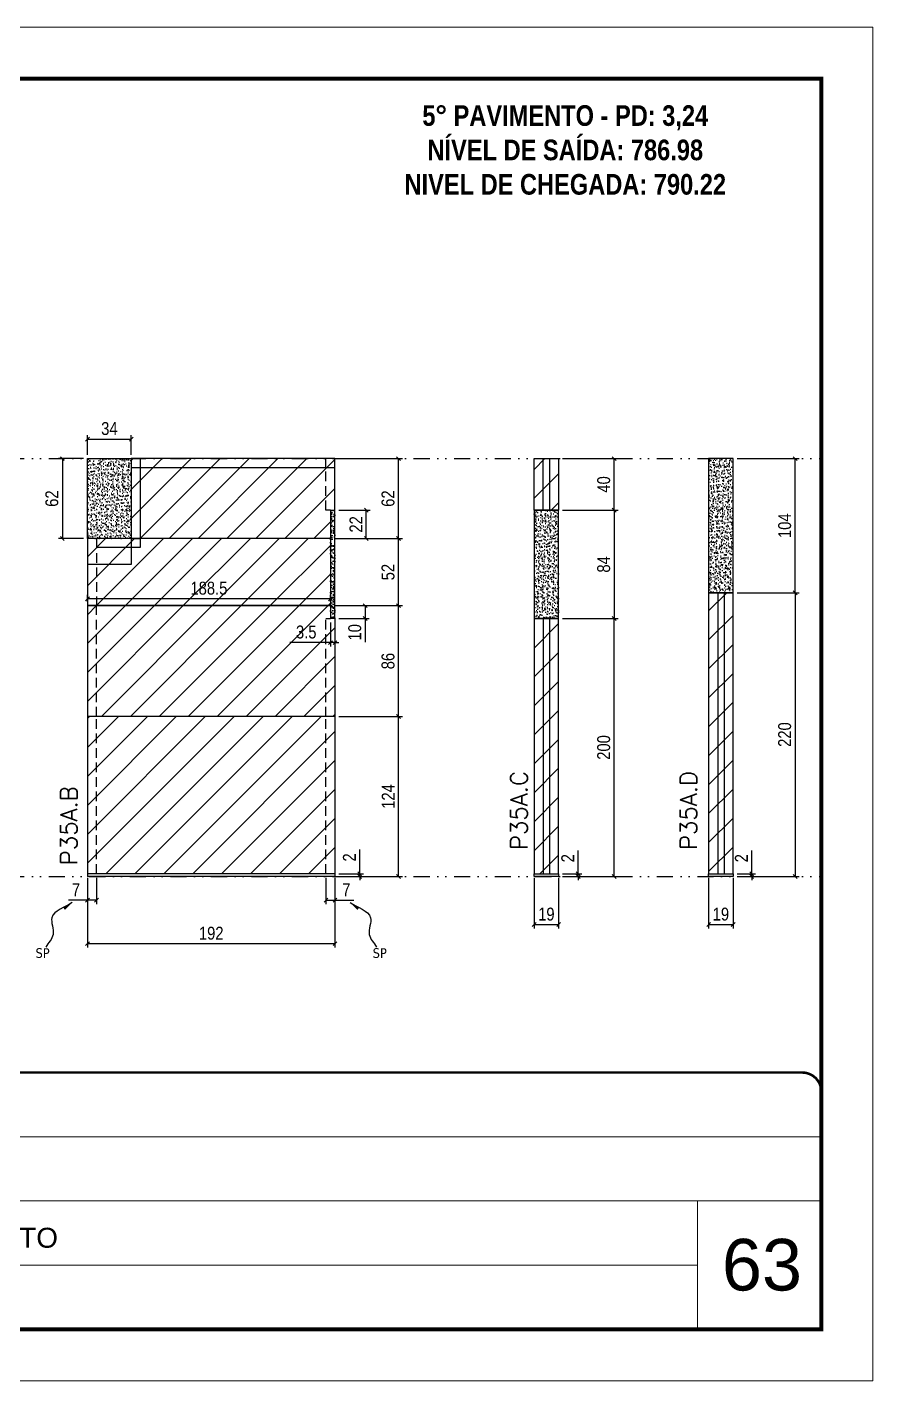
# Model space of a CAD drawing. Extents: x 28748 to 35002, y 14885 to 43501.
# Drawn here: x 32774 to 33430, y 25222 to 26272 of the extents above; entities that cross this region are included whole.
import ezdxf

# ---------------------------------------------------------------- set-up
doc = ezdxf.new("R2010")
doc.units = 0
for name, pattern in [('CONTINUO', [0]), ('DASHED', [0.75, 0.5, -0.25]), ('DIVIDE2', [0.625, 0.25, -0.125, 0, -0.125, 0, -0.125]), ('HIDDEN', [0.375, 0.25, -0.125])]:
    doc.linetypes.add(name, pattern=pattern)
for name, color, linetype, lineweight in [('CARIMBO', 255, 'Continuous', 9), ('Folhas', 255, 'Continuous', 9), ('Hachura', 251, 'Continuous', 9), ('SARRAFO DE PRESSAO', 251, 'DASHED', 9), ('Texto Seção', 7, 'Continuous', 15)]:
    doc.layers.add(name, color=color, linetype=linetype, lineweight=lineweight)
for name, color, linetype in [('COTA', 241, 'Continuous'), ('NOMENCLATURA', 7, 'Continuous'), ('Nível', 160, 'Continuous'), ('Painéis', 200, 'Continuous'), ('Romaneio', 10, 'Continuous'), ('SARR_2.2x7', 40, 'Continuous'), ('Sarrafo de Pressão', 42, 'HIDDEN'), ('texto', 7, 'Continuous')]:
    doc.layers.add(name, color=color, linetype=linetype)
doc.styles.add('ARIAL', font='arial.ttf')
doc.styles.add('COTA TECNICA', font='techl___.ttf', dxfattribs={"height": 10})
doc.styles.add('COTA TECNICA-50', font='techl___.ttf', dxfattribs={"height": 10})
doc.styles.add('REGUA-120', font='ROMANS.shx', dxfattribs={"height": 15})
doc.styles.add('ROMANC', font='techb___.ttf', dxfattribs={"height": 2.5})
doc.styles.get("Standard").update_dxf_attribs({"font": 'arial.ttf'})
doc.dimstyles.new('COTA PAINEL-50', dxfattribs={"dimtxt": 10, "dimasz": 3, "dimexe": 3, "dimexo": 3, "dimgap": 3, "dimtad": 1, "dimdec": 1, "dimzin": 12, "dimdsep": 46, "dimtxsty": 'COTA TECNICA-50', "dimblk1": 'OBLIQUE', "dimblk2": 'OBLIQUE', "dimsah": 1, "dimcen": 0.9, "dimclrd": 4, "dimclre": 4, "dimclrt": 240, "dimadec": 1, "dimazin": 3, "dimtfac": 1, "dimtdec": 1, "dimtmove": 0, "dimatfit": 3, "dimfxl": 1, "dimtolj": 1, "dimtzin": 12, "dimarcsym": 0})
doc.dimstyles.new('PAINEL', dxfattribs={"dimtxt": 10, "dimasz": 3, "dimexe": 3, "dimexo": 3, "dimgap": 3, "dimtad": 1, "dimdec": 1, "dimzin": 12, "dimdsep": 46, "dimtxsty": 'COTA TECNICA', "dimblk1": 'OBLIQUE', "dimblk2": 'OBLIQUE', "dimsah": 1, "dimcen": 0.9, "dimclrd": 4, "dimclre": 4, "dimclrt": 240, "dimadec": 1, "dimazin": 3, "dimtfac": 1, "dimtdec": 1, "dimtmove": 0, "dimatfit": 3, "dimfxl": 1, "dimtolj": 1, "dimtzin": 12, "dimarcsym": 0})
doc.dimstyles.get("Standard").update_dxf_attribs({"dimtxt": 0.18, "dimasz": 0.18, "dimexe": 0.18, "dimexo": 0.0625, "dimgap": 0.09, "dimtad": 0, "dimtih": 1, "dimtoh": 1, "dimdec": 4, "dimzin": 0, "dimdsep": 46, "dimtxsty": 'Standard', "dimcen": 0.09, "dimadec": 0, "dimazin": 0, "dimtfac": 1, "dimtdec": 4, "dimtofl": 0, "dimtmove": 0, "dimatfit": 3, "dimfxl": 1, "dimtolj": 1, "dimtzin": 0, "dimarcsym": 0})
pattern_1 = [(45, (28996.309, 33271.16), (-11.22532, 11.22532), [])]

# ---------------------------------------------------------------- blocks, each defined once
blk = doc.blocks.new('9999999999')
at = {"color": 30, "linetype": 'CONTINUO'}
for p, q in [((98564.6, 34379.6), (99584, 34379.6)), ((98564.6, 34329.8), (99488, 34329.8)), ((99584, 34329.8), (99488, 34329.8)), ((99488, 34329.8), (99488, 34230.2)), ((98564.6, 34280), (99488, 34280))]:
    blk.add_line(p, q, dxfattribs=at)
at = {"color": 30, "linetype": 'CONTINUO', "const_width": 2}
blk.add_lwpolyline([(99584, 34230.2), (99584, 34414.4, 0.414214), (99569, 34429.4), (98229, 34429.4, 0.414214), (98214, 34414.4), (98214, 34245.2, 0.414214), (98229, 34230.2), (99584, 34230.2)], format="xyb", dxfattribs=at)
at = {"layer": 'Folhas'}
blk.add_lwpolyline([(98139, 34190.2), (99624, 34190.2), (99624, 35240.2), (98139, 35240.2)], close=True, dxfattribs=at)
at = {"layer": 'Folhas', "color": 30, "const_width": 3}
blk.add_lwpolyline([(98214, 34230.2), (99584, 34230.2), (99584, 35200.2), (98214, 35200.2)], close=True, dxfattribs=at)
at = {"color": 7, "linetype": 'Continuous', "ltscale": 5, "style": 'ARIAL'}
blk.add_text('5° PAVIMENTO', height=15.483, dxfattribs=at).set_placement((98837.7, 34293.5))
blk = doc.blocks.new('_Oblique')
at = {"color": 0, "linetype": 'ByBlock', "lineweight": -2}
blk.add_line((-0.5, -0.5), (0.5, 0.5), dxfattribs=at)
blk = doc.blocks.new('*D1162')
at = {"layer": 'COTA', "color": 4, "lineweight": -2, "transparency": 16777216}
for p, q in [((33167.5, 25612.4), (33167.5, 25573.1)), ((33186.5, 25612.4), (33186.5, 25573.1)), ((33167.5, 25576.1), (33186.5, 25576.1))]:
    blk.add_line(p, q, dxfattribs=at)
at = {"layer": 'Defpoints', "color": 0, "transparency": 16777216}
for p in [(33167.5, 25615.4), (33186.5, 25615.4), (33186.5, 25576.1)]:
    blk.add_point(p, dxfattribs=at)
at = {"layer": 'COTA', "color": 4, "lineweight": -2, "transparency": 16777216, "xscale": 3, "yscale": 3, "zscale": 3, "rotation": 180}
blk.add_blockref('_Oblique', (33167.5, 25576.1), dxfattribs=at)
at = {"layer": 'COTA', "color": 4, "lineweight": -2, "transparency": 16777216, "xscale": 3, "yscale": 3, "zscale": 3}
blk.add_blockref('_Oblique', (33186.5, 25576.1), dxfattribs=at)
at = {"layer": 'COTA', "color": 240, "transparency": 16777216, "insert": (33177, 25584.1), "char_height": 10, "attachment_point": 5, "style": 'COTA TECNICA'}
blk.add_mtext('\\A1;19', dxfattribs=at)
blk = doc.blocks.new('*D1163')
at = {"layer": 'COTA', "color": 4, "lineweight": -2, "transparency": 16777216}
for p, q in [((33302.9, 25612.4), (33302.9, 25573.1)), ((33321.9, 25612.4), (33321.9, 25573.1)), ((33302.9, 25576.1), (33321.9, 25576.1))]:
    blk.add_line(p, q, dxfattribs=at)
at = {"layer": 'Defpoints', "color": 0, "transparency": 16777216}
for p in [(33302.9, 25615.4), (33321.9, 25615.4), (33321.9, 25576.1)]:
    blk.add_point(p, dxfattribs=at)
at = {"layer": 'COTA', "color": 4, "lineweight": -2, "transparency": 16777216, "xscale": 3, "yscale": 3, "zscale": 3, "rotation": 180}
blk.add_blockref('_Oblique', (33302.9, 25576.1), dxfattribs=at)
at = {"layer": 'COTA', "color": 4, "lineweight": -2, "transparency": 16777216, "xscale": 3, "yscale": 3, "zscale": 3}
blk.add_blockref('_Oblique', (33321.9, 25576.1), dxfattribs=at)
at = {"layer": 'COTA', "color": 240, "transparency": 16777216, "insert": (33312.4, 25584.1), "char_height": 10, "attachment_point": 5, "style": 'COTA TECNICA'}
blk.add_mtext('\\A1;19', dxfattribs=at)
blk = doc.blocks.new('*D1164')
at = {"layer": 'COTA', "color": 4, "lineweight": -2, "transparency": 16777216}
for p, q in [((33324.9, 25833.4), (33373, 25833.4)), ((33370, 25833.4), (33370, 25613.4)), ((33324.9, 25613.4), (33373, 25613.4))]:
    blk.add_line(p, q, dxfattribs=at)
at = {"layer": 'Defpoints', "color": 0, "transparency": 16777216}
for p in [(33321.9, 25833.4), (33321.9, 25613.4), (33370, 25613.4)]:
    blk.add_point(p, dxfattribs=at)
at = {"layer": 'COTA', "color": 4, "lineweight": -2, "transparency": 16777216, "xscale": 3, "yscale": 3, "zscale": 3}
for p, rotation in [((33370, 25833.4), 90), ((33370, 25613.4), 270)]:
    blk.add_blockref('_Oblique', p, dxfattribs=dict(at, rotation=rotation))
at = {"layer": 'COTA', "color": 240, "transparency": 16777216, "insert": (33361.9, 25723.4), "char_height": 10, "attachment_point": 5, "rotation": 90, "style": 'COTA TECNICA'}
blk.add_mtext('\\A1;220', dxfattribs=at)
blk = doc.blocks.new('*D1165')
at = {"layer": 'COTA', "color": 4, "lineweight": -2, "transparency": 16777216}
for p, q in [((33324.9, 25937.4), (33373, 25937.4)), ((33370, 25833.4), (33370, 25937.4)), ((33324.9, 25833.4), (33373, 25833.4))]:
    blk.add_line(p, q, dxfattribs=at)
at = {"layer": 'Defpoints', "color": 0, "transparency": 16777216}
for p in [(33321.9, 25937.4), (33370, 25937.4), (33321.9, 25833.4)]:
    blk.add_point(p, dxfattribs=at)
at = {"layer": 'COTA', "color": 4, "lineweight": -2, "transparency": 16777216, "xscale": 3, "yscale": 3, "zscale": 3}
for p, rotation in [((33370, 25937.4), 90), ((33370, 25833.4), 270)]:
    blk.add_blockref('_Oblique', p, dxfattribs=dict(at, rotation=rotation))
at = {"layer": 'COTA', "color": 240, "transparency": 16777216, "insert": (33361.9, 25885.4), "char_height": 10, "attachment_point": 5, "rotation": 90, "style": 'COTA TECNICA'}
blk.add_mtext('\\A1;104', dxfattribs=at)
blk = doc.blocks.new('*D1166')
at = {"layer": 'COTA', "color": 4, "lineweight": -2, "transparency": 16777216}
for p, q in [((33189.5, 25813.4), (33232.6, 25813.4)), ((33229.6, 25613.4), (33229.6, 25813.4)), ((33189.5, 25613.4), (33232.6, 25613.4))]:
    blk.add_line(p, q, dxfattribs=at)
at = {"layer": 'Defpoints', "color": 0, "transparency": 16777216}
for p in [(33186.5, 25813.4), (33229.6, 25813.4), (33186.5, 25613.4)]:
    blk.add_point(p, dxfattribs=at)
at = {"layer": 'COTA', "color": 4, "lineweight": -2, "transparency": 16777216, "xscale": 3, "yscale": 3, "zscale": 3}
for p, rotation in [((33229.6, 25813.4), 90), ((33229.6, 25613.4), 270)]:
    blk.add_blockref('_Oblique', p, dxfattribs=dict(at, rotation=rotation))
at = {"layer": 'COTA', "color": 240, "transparency": 16777216, "insert": (33221.5, 25713.4), "char_height": 10, "attachment_point": 5, "rotation": 90, "style": 'COTA TECNICA'}
blk.add_mtext('\\A1;200', dxfattribs=at)
blk = doc.blocks.new('*D1167')
at = {"layer": 'COTA', "color": 4, "lineweight": -2, "transparency": 16777216}
for p, q in [((33201.6, 25615.4), (33201.6, 25633.5)), ((33189.5, 25615.4), (33204.6, 25615.4)), ((33189.5, 25613.4), (33204.6, 25613.4)), ((33201.6, 25613.4), (33201.6, 25615.4)), ((33201.6, 25613.4), (33201.6, 25610.4))]:
    blk.add_line(p, q, dxfattribs=at)
at = {"layer": 'Defpoints', "color": 0, "transparency": 16777216}
for p in [(33186.5, 25615.4), (33186.5, 25613.4), (33201.6, 25615.4)]:
    blk.add_point(p, dxfattribs=at)
at = {"layer": 'COTA', "color": 4, "lineweight": -2, "transparency": 16777216, "xscale": 3, "yscale": 3, "zscale": 3}
for p, rotation in [((33201.6, 25615.4), 270), ((33201.6, 25613.4), 90)]:
    blk.add_blockref('_Oblique', p, dxfattribs=dict(at, rotation=rotation))
at = {"layer": 'COTA', "color": 240, "transparency": 16777216, "insert": (33193.6, 25627.5), "char_height": 10, "attachment_point": 5, "rotation": 90, "style": 'COTA TECNICA-50'}
blk.add_mtext('\\A1;2', dxfattribs=at)
blk = doc.blocks.new('*D1994')
at = {"layer": 'COTA', "color": 4, "linetype": 'ByBlock', "lineweight": -2, "transparency": 16777216}
for p, q in [((33189.5, 25897.4), (33232.6, 25897.4)), ((33229.6, 25897.4), (33229.6, 25813.4)), ((33189.5, 25813.4), (33232.6, 25813.4))]:
    blk.add_line(p, q, dxfattribs=at)
at = {"layer": 'Defpoints', "color": 0, "linetype": 'ByBlock', "transparency": 16777216}
for p in [(33186.5, 25897.4), (33186.5, 25813.4), (33229.6, 25813.4)]:
    blk.add_point(p, dxfattribs=at)
at = {"layer": 'COTA', "color": 4, "linetype": 'ByBlock', "lineweight": -2, "transparency": 16777216, "xscale": 3, "yscale": 3, "zscale": 3}
for p, rotation in [((33229.6, 25897.4), 90), ((33229.6, 25813.4), 270)]:
    blk.add_blockref('_Oblique', p, dxfattribs=dict(at, rotation=rotation))
at = {"layer": 'COTA', "color": 240, "linetype": 'ByBlock', "transparency": 16777216, "insert": (33221.5, 25855.4), "char_height": 10, "attachment_point": 5, "rotation": 90, "style": 'COTA TECNICA'}
blk.add_mtext('\\A1;84', dxfattribs=at)
blk = doc.blocks.new('*D1995')
at = {"layer": 'COTA', "color": 4, "linetype": 'ByBlock', "lineweight": -2, "transparency": 16777216}
for p, q in [((33336.3, 25615.4), (33336.3, 25633.5)), ((33324.9, 25615.4), (33339.3, 25615.4)), ((33324.9, 25613.4), (33339.3, 25613.4)), ((33336.3, 25613.4), (33336.3, 25615.4)), ((33336.3, 25613.4), (33336.3, 25610.4))]:
    blk.add_line(p, q, dxfattribs=at)
at = {"layer": 'Defpoints', "color": 0, "linetype": 'ByBlock', "transparency": 16777216}
for p in [(33321.9, 25615.4), (33321.9, 25613.4), (33336.3, 25615.4)]:
    blk.add_point(p, dxfattribs=at)
at = {"layer": 'COTA', "color": 4, "linetype": 'ByBlock', "lineweight": -2, "transparency": 16777216, "xscale": 3, "yscale": 3, "zscale": 3}
for p, rotation in [((33336.3, 25615.4), 270), ((33336.3, 25613.4), 90)]:
    blk.add_blockref('_Oblique', p, dxfattribs=dict(at, rotation=rotation))
at = {"layer": 'COTA', "color": 240, "linetype": 'ByBlock', "transparency": 16777216, "insert": (33328.3, 25627.5), "char_height": 10, "attachment_point": 5, "rotation": 90, "style": 'COTA TECNICA'}
blk.add_mtext('\\A1;2', dxfattribs=at)
blk = doc.blocks.new('*D1168')
at = {"layer": 'COTA', "color": 4, "lineweight": -2, "transparency": 16777216}
for p, q in [((32821, 25612.4), (32821, 25558.2)), ((33013, 25612.4), (33013, 25558.2)), ((33013, 25561.2), (32821, 25561.2))]:
    blk.add_line(p, q, dxfattribs=at)
at = {"layer": 'Defpoints', "color": 0, "transparency": 16777216}
for p in [(32821, 25615.4), (33013, 25615.4), (32821, 25561.2)]:
    blk.add_point(p, dxfattribs=at)
at = {"layer": 'COTA', "color": 4, "lineweight": -2, "transparency": 16777216, "xscale": 3, "yscale": 3, "zscale": 3, "rotation": 180}
blk.add_blockref('_Oblique', (32821, 25561.2), dxfattribs=at)
at = {"layer": 'COTA', "color": 4, "lineweight": -2, "transparency": 16777216, "xscale": 3, "yscale": 3, "zscale": 3}
blk.add_blockref('_Oblique', (33013, 25561.2), dxfattribs=at)
at = {"layer": 'COTA', "color": 240, "transparency": 16777216, "insert": (32917, 25569.3), "char_height": 10, "attachment_point": 5, "style": 'COTA TECNICA'}
blk.add_mtext('\\A1;192', dxfattribs=at)
blk = doc.blocks.new('*D1169')
at = {"layer": 'COTA', "color": 4, "lineweight": -2, "transparency": 16777216}
for p, q in [((32821, 25610.4), (32821, 25591.9)), ((32828, 25612.4), (32828, 25591.9)), ((32821, 25594.9), (32806.2, 25594.9)), ((32828, 25594.9), (32821, 25594.9))]:
    blk.add_line(p, q, dxfattribs=at)
at = {"layer": 'Defpoints', "color": 0, "transparency": 16777216}
for p in [(32821, 25613.4), (32828, 25615.4), (32821, 25594.9)]:
    blk.add_point(p, dxfattribs=at)
at = {"layer": 'COTA', "color": 4, "lineweight": -2, "transparency": 16777216, "xscale": 3, "yscale": 3, "zscale": 3, "rotation": 180}
blk.add_blockref('_Oblique', (32821, 25594.9), dxfattribs=at)
at = {"layer": 'COTA', "color": 4, "lineweight": -2, "transparency": 16777216, "xscale": 3, "yscale": 3, "zscale": 3}
blk.add_blockref('_Oblique', (32828, 25594.9), dxfattribs=at)
at = {"layer": 'COTA', "color": 240, "transparency": 16777216, "insert": (32812.1, 25603), "char_height": 10, "attachment_point": 5, "style": 'COTA TECNICA-50'}
blk.add_mtext('\\A1;7', dxfattribs=at)
blk = doc.blocks.new('*D1170')
at = {"layer": 'COTA', "color": 4, "lineweight": -2, "transparency": 16777216}
for p, q in [((33006, 25612.4), (33006, 25591.9)), ((33013, 25610.4), (33013, 25591.9)), ((33006, 25594.9), (33013, 25594.9)), ((33013, 25594.9), (33027.7, 25594.9))]:
    blk.add_line(p, q, dxfattribs=at)
at = {"layer": 'Defpoints', "color": 0, "transparency": 16777216}
for p in [(33006, 25615.4), (33013, 25613.4), (33013, 25594.9)]:
    blk.add_point(p, dxfattribs=at)
at = {"layer": 'COTA', "color": 4, "lineweight": -2, "transparency": 16777216, "xscale": 3, "yscale": 3, "zscale": 3, "rotation": 180}
blk.add_blockref('_Oblique', (33006, 25594.9), dxfattribs=at)
at = {"layer": 'COTA', "color": 4, "lineweight": -2, "transparency": 16777216, "xscale": 3, "yscale": 3, "zscale": 3}
blk.add_blockref('_Oblique', (33013, 25594.9), dxfattribs=at)
at = {"layer": 'COTA', "color": 240, "transparency": 16777216, "insert": (33021.8, 25603), "char_height": 10, "attachment_point": 5, "style": 'COTA TECNICA-50'}
blk.add_mtext('\\A1;7', dxfattribs=at)
blk = doc.blocks.new('*D1171')
at = {"layer": 'Defpoints', "color": 0, "linetype": 'ByBlock', "transparency": 16777216}
for p in [(33013, 25737.4), (33062.3, 25737.4), (33013, 25613.4)]:
    blk.add_point(p, dxfattribs=at)
at = {"layer": 'Romaneio', "color": 4, "linetype": 'ByBlock', "lineweight": -2, "transparency": 16777216}
for p, q in [((33016, 25737.4), (33065.3, 25737.4)), ((33062.3, 25613.4), (33062.3, 25737.4)), ((33016, 25613.4), (33065.3, 25613.4))]:
    blk.add_line(p, q, dxfattribs=at)
at = {"layer": 'Romaneio', "color": 4, "linetype": 'ByBlock', "lineweight": -2, "transparency": 16777216, "xscale": 3, "yscale": 3, "zscale": 3}
for p, rotation in [((33062.3, 25737.4), 90), ((33062.3, 25613.4), 270)]:
    blk.add_blockref('_Oblique', p, dxfattribs=dict(at, rotation=rotation))
at = {"layer": 'Romaneio', "color": 240, "linetype": 'ByBlock', "transparency": 16777216, "insert": (33054.3, 25675.4), "char_height": 10, "attachment_point": 5, "rotation": 90, "style": 'COTA TECNICA'}
blk.add_mtext('\\A1;124', dxfattribs=at)
blk = doc.blocks.new('*D1172')
at = {"layer": 'COTA', "color": 4, "lineweight": -2, "transparency": 16777216}
for p, q in [((33032.2, 25615.4), (33032.2, 25634.2)), ((33016, 25615.4), (33035.2, 25615.4)), ((33016, 25613.4), (33035.2, 25613.4)), ((33032.2, 25613.4), (33032.2, 25615.4)), ((33032.2, 25613.4), (33032.2, 25610.4))]:
    blk.add_line(p, q, dxfattribs=at)
at = {"layer": 'Defpoints', "color": 0, "transparency": 16777216}
for p in [(33013, 25615.4), (33013, 25613.4), (33032.2, 25613.4)]:
    blk.add_point(p, dxfattribs=at)
at = {"layer": 'COTA', "color": 4, "lineweight": -2, "transparency": 16777216, "xscale": 3, "yscale": 3, "zscale": 3}
for p, rotation in [((33032.2, 25615.4), 270), ((33032.2, 25613.4), 90)]:
    blk.add_blockref('_Oblique', p, dxfattribs=dict(at, rotation=rotation))
at = {"layer": 'COTA', "color": 240, "transparency": 16777216, "insert": (33024.2, 25628.1), "char_height": 10, "attachment_point": 5, "rotation": 90, "style": 'COTA TECNICA-50'}
blk.add_mtext('\\A1;2', dxfattribs=at)
blk = doc.blocks.new('*D1996')
at = {"layer": 'COTA', "color": 4, "linetype": 'ByBlock', "lineweight": -2, "transparency": 16777216}
for p, q in [((33016, 25823.4), (33065.3, 25823.4)), ((33062.3, 25737.4), (33062.3, 25823.4)), ((33016, 25737.4), (33065.3, 25737.4))]:
    blk.add_line(p, q, dxfattribs=at)
at = {"layer": 'Defpoints', "color": 0, "linetype": 'ByBlock', "transparency": 16777216}
for p in [(33013, 25823.4), (33062.3, 25823.4), (33013, 25737.4)]:
    blk.add_point(p, dxfattribs=at)
at = {"layer": 'COTA', "color": 4, "linetype": 'ByBlock', "lineweight": -2, "transparency": 16777216, "xscale": 3, "yscale": 3, "zscale": 3}
for p, rotation in [((33062.3, 25823.4), 90), ((33062.3, 25737.4), 270)]:
    blk.add_blockref('_Oblique', p, dxfattribs=dict(at, rotation=rotation))
at = {"layer": 'COTA', "color": 240, "linetype": 'ByBlock', "transparency": 16777216, "insert": (33054.2, 25780.4), "char_height": 10, "attachment_point": 5, "rotation": 90, "style": 'COTA TECNICA'}
blk.add_mtext('\\A1;86', dxfattribs=at)
blk = doc.blocks.new('*D1173')
at = {"layer": 'COTA', "color": 4, "linetype": 'ByBlock', "lineweight": -2, "transparency": 16777216}
for p, q in [((33012.5, 25875.4), (33065.3, 25875.4)), ((33062.3, 25823.4), (33062.3, 25875.4)), ((33016, 25823.4), (33065.3, 25823.4))]:
    blk.add_line(p, q, dxfattribs=at)
at = {"layer": 'Defpoints', "color": 0, "linetype": 'ByBlock', "transparency": 16777216}
for p in [(33009.5, 25875.4), (33062.3, 25875.4), (33013, 25823.4)]:
    blk.add_point(p, dxfattribs=at)
at = {"layer": 'COTA', "color": 4, "linetype": 'ByBlock', "lineweight": -2, "transparency": 16777216, "xscale": 3, "yscale": 3, "zscale": 3}
for p, rotation in [((33062.3, 25875.4), 90), ((33062.3, 25823.4), 270)]:
    blk.add_blockref('_Oblique', p, dxfattribs=dict(at, rotation=rotation))
at = {"layer": 'COTA', "color": 240, "linetype": 'ByBlock', "transparency": 16777216, "insert": (33054.2, 25849.4), "char_height": 10, "attachment_point": 5, "rotation": 90, "style": 'COTA TECNICA'}
blk.add_mtext('\\A1;52', dxfattribs=at)
blk = doc.blocks.new('*D1997')
at = {"layer": 'COTA', "color": 4, "linetype": 'ByBlock', "lineweight": -2, "transparency": 16777216}
for p, q in [((32821, 25940.4), (32821, 25955.5)), ((32821, 25952.5), (32855, 25952.5)), ((32855, 25940.4), (32855, 25955.5))]:
    blk.add_line(p, q, dxfattribs=at)
at = {"layer": 'Defpoints', "color": 0, "linetype": 'ByBlock', "transparency": 16777216}
for p in [(32855, 25952.5), (32821, 25937.4), (32855, 25937.4)]:
    blk.add_point(p, dxfattribs=at)
at = {"layer": 'COTA', "color": 4, "linetype": 'ByBlock', "lineweight": -2, "transparency": 16777216, "xscale": 3, "yscale": 3, "zscale": 3, "rotation": 180}
blk.add_blockref('_Oblique', (32821, 25952.5), dxfattribs=at)
at = {"layer": 'COTA', "color": 4, "linetype": 'ByBlock', "lineweight": -2, "transparency": 16777216, "xscale": 3, "yscale": 3, "zscale": 3}
blk.add_blockref('_Oblique', (32855, 25952.5), dxfattribs=at)
at = {"layer": 'COTA', "color": 240, "linetype": 'ByBlock', "transparency": 16777216, "insert": (32838, 25960.7), "char_height": 10, "attachment_point": 5, "style": 'COTA TECNICA'}
blk.add_mtext('\\A1;34', dxfattribs=at)
blk = doc.blocks.new('*D2035')
at = {"layer": 'COTA', "color": 4, "lineweight": -2, "transparency": 16777216}
for p, q in [((32818, 25937.4), (32798.5, 25937.4)), ((32801.5, 25937.4), (32801.5, 25875.4)), ((32818, 25875.4), (32798.5, 25875.4))]:
    blk.add_line(p, q, dxfattribs=at)
at = {"layer": 'Defpoints', "color": 0, "transparency": 16777216}
for p in [(32821, 25937.4), (32801.5, 25875.4), (32821, 25875.4)]:
    blk.add_point(p, dxfattribs=at)
at = {"layer": 'COTA', "color": 4, "lineweight": -2, "transparency": 16777216, "xscale": 3, "yscale": 3, "zscale": 3}
for p, rotation in [((32801.5, 25937.4), 90), ((32801.5, 25875.4), 270)]:
    blk.add_blockref('_Oblique', p, dxfattribs=dict(at, rotation=rotation))
at = {"layer": 'COTA', "color": 240, "transparency": 16777216, "insert": (32793.4, 25906.4), "char_height": 10, "attachment_point": 5, "rotation": 90, "style": 'COTA TECNICA'}
blk.add_mtext('\\A1;62', dxfattribs=at)
blk = doc.blocks.new('*D2036')
at = {"layer": 'COTA', "color": 4, "lineweight": -2, "transparency": 16777216}
for p, q in [((33189.5, 25937.4), (33232.6, 25937.4)), ((33229.6, 25897.4), (33229.6, 25937.4)), ((33189.5, 25897.4), (33232.6, 25897.4))]:
    blk.add_line(p, q, dxfattribs=at)
at = {"layer": 'Defpoints', "color": 0, "transparency": 16777216}
for p in [(33186.5, 25937.4), (33229.6, 25937.4), (33186.5, 25897.4)]:
    blk.add_point(p, dxfattribs=at)
at = {"layer": 'COTA', "color": 4, "lineweight": -2, "transparency": 16777216, "xscale": 3, "yscale": 3, "zscale": 3}
for p, rotation in [((33229.6, 25937.4), 90), ((33229.6, 25897.4), 270)]:
    blk.add_blockref('_Oblique', p, dxfattribs=dict(at, rotation=rotation))
at = {"layer": 'COTA', "color": 240, "transparency": 16777216, "insert": (33221.5, 25917.4), "char_height": 10, "attachment_point": 5, "rotation": 90, "style": 'COTA TECNICA'}
blk.add_mtext('\\A1;40', dxfattribs=at)
blk = doc.blocks.new('*D1452')
at = {"layer": 'COTA', "color": 4, "lineweight": -2, "transparency": 16777216}
for p, q in [((33016, 25937.4), (33065.3, 25937.4)), ((33062.3, 25875.4), (33062.3, 25937.4)), ((33012.5, 25875.4), (33065.3, 25875.4))]:
    blk.add_line(p, q, dxfattribs=at)
at = {"layer": 'Defpoints', "color": 0, "transparency": 16777216}
for p in [(33013, 25937.4), (33062.3, 25937.4), (33009.5, 25875.4)]:
    blk.add_point(p, dxfattribs=at)
at = {"layer": 'COTA', "color": 4, "lineweight": -2, "transparency": 16777216, "xscale": 3, "yscale": 3, "zscale": 3}
for p, rotation in [((33062.3, 25937.4), 90), ((33062.3, 25875.4), 270)]:
    blk.add_blockref('_Oblique', p, dxfattribs=dict(at, rotation=rotation))
at = {"layer": 'COTA', "color": 240, "transparency": 16777216, "insert": (33054.2, 25906.4), "char_height": 10, "attachment_point": 5, "rotation": 90, "style": 'COTA TECNICA-50'}
blk.add_mtext('\\A1;62', dxfattribs=at)
blk = doc.blocks.new('*D2160')
at = {"layer": 'COTA', "color": 4, "lineweight": -2, "transparency": 16777216}
for p, q in [((33016, 25897.4), (33040.3, 25897.4)), ((33037.3, 25875.4), (33037.3, 25897.4)), ((33012.5, 25875.4), (33040.3, 25875.4))]:
    blk.add_line(p, q, dxfattribs=at)
at = {"layer": 'Defpoints', "color": 0, "transparency": 16777216}
for p in [(33013, 25897.4), (33037.3, 25897.4), (33009.5, 25875.4)]:
    blk.add_point(p, dxfattribs=at)
at = {"layer": 'COTA', "color": 4, "lineweight": -2, "transparency": 16777216, "xscale": 3, "yscale": 3, "zscale": 3}
for p, rotation in [((33037.3, 25897.4), 90), ((33037.3, 25875.4), 270)]:
    blk.add_blockref('_Oblique', p, dxfattribs=dict(at, rotation=rotation))
at = {"layer": 'COTA', "color": 240, "transparency": 16777216, "insert": (33029.3, 25886.4), "char_height": 10, "attachment_point": 5, "rotation": 90, "style": 'COTA TECNICA-50'}
blk.add_mtext('\\A1;22', dxfattribs=at)
blk = doc.blocks.new('*D2321')
at = {"layer": 'COTA', "color": 4, "lineweight": -2, "transparency": 16777216}
for p, q in [((33012.5, 25823.4), (33039.5, 25823.4)), ((33036.5, 25823.4), (33036.5, 25813.4)), ((33016, 25813.4), (33039.5, 25813.4)), ((33036.5, 25813.4), (33036.5, 25795))]:
    blk.add_line(p, q, dxfattribs=at)
at = {"layer": 'Defpoints', "color": 0, "transparency": 16777216}
for p in [(33009.5, 25823.4), (33013, 25813.4), (33036.5, 25813.4)]:
    blk.add_point(p, dxfattribs=at)
at = {"layer": 'COTA', "color": 4, "lineweight": -2, "transparency": 16777216, "xscale": 3, "yscale": 3, "zscale": 3}
for p, rotation in [((33036.5, 25823.4), 90), ((33036.5, 25813.4), 270)]:
    blk.add_blockref('_Oblique', p, dxfattribs=dict(at, rotation=rotation))
at = {"layer": 'COTA', "color": 240, "transparency": 16777216, "insert": (33028.4, 25802.7), "char_height": 10, "attachment_point": 5, "rotation": 90, "style": 'COTA TECNICA'}
blk.add_mtext('\\A1;10', dxfattribs=at)
blk = doc.blocks.new('*D2322')
at = {"layer": 'COTA', "color": 4, "lineweight": -2, "transparency": 16777216}
for p, q in [((33009.5, 25810.4), (33009.5, 25791.7)), ((33013, 25810.4), (33013, 25791.7)), ((33009.5, 25794.7), (32977.9, 25794.7)), ((33013, 25794.7), (33009.5, 25794.7)), ((33013, 25794.7), (33016, 25794.7))]:
    blk.add_line(p, q, dxfattribs=at)
at = {"layer": 'Defpoints', "color": 0, "transparency": 16777216}
for p in [(33009.5, 25813.4), (33013, 25813.4), (33009.5, 25794.7)]:
    blk.add_point(p, dxfattribs=at)
at = {"layer": 'COTA', "color": 4, "lineweight": -2, "transparency": 16777216, "xscale": 3, "yscale": 3, "zscale": 3}
blk.add_blockref('_Oblique', (33009.5, 25794.7), dxfattribs=at)
at = {"layer": 'COTA', "color": 4, "lineweight": -2, "transparency": 16777216, "xscale": 3, "yscale": 3, "zscale": 3, "rotation": 180}
blk.add_blockref('_Oblique', (33013, 25794.7), dxfattribs=at)
at = {"layer": 'COTA', "color": 240, "transparency": 16777216, "insert": (32990.7, 25802.9), "char_height": 10, "attachment_point": 5, "style": 'COTA TECNICA'}
blk.add_mtext('\\A1;3.5', dxfattribs=at)
blk = doc.blocks.new('*D2323')
at = {"layer": 'COTA', "color": 4, "lineweight": -2, "transparency": 16777216}
for p, q in [((32821, 25826.4), (32821, 25831.7)), ((33009.5, 25826.4), (33009.5, 25831.7)), ((33009.5, 25828.7), (32821, 25828.7))]:
    blk.add_line(p, q, dxfattribs=at)
at = {"layer": 'Defpoints', "color": 0, "transparency": 16777216}
for p in [(32821, 25828.7), (32821, 25823.4), (33009.5, 25823.4)]:
    blk.add_point(p, dxfattribs=at)
at = {"layer": 'COTA', "color": 4, "lineweight": -2, "transparency": 16777216, "xscale": 3, "yscale": 3, "zscale": 3, "rotation": 180}
blk.add_blockref('_Oblique', (32821, 25828.7), dxfattribs=at)
at = {"layer": 'COTA', "color": 4, "lineweight": -2, "transparency": 16777216, "xscale": 3, "yscale": 3, "zscale": 3}
blk.add_blockref('_Oblique', (33009.5, 25828.7), dxfattribs=at)
at = {"layer": 'COTA', "color": 240, "transparency": 16777216, "insert": (32915.2, 25836.9), "char_height": 10, "attachment_point": 5, "style": 'COTA TECNICA'}
blk.add_mtext('\\A1;188.5', dxfattribs=at)

msp = doc.modelspace()

# ---------------------------------------------------------------- hatches: boundary and pattern name
at = {"layer": 'COTA', "linetype": 'ByBlock'}
h = msp.add_hatch(dxfattribs=at)
h.set_pattern_fill('AR-CONC', color=256, scale=0.03)
h.set_pattern_definition([(50, (-98674.158, -2098.6368), (5.46554007, -0.47817257), [0.5715, -6.2865]), (355, (-98674.158, -2098.637), (-1.05730264, 5.73170536), [0.4572, -5.02921753]), (100.4514447, (-98673.7025, -2098.6766), (4.40823741, 5.25353256), [0.48570026, -5.34270734]), (46.1842, (-98674.158, -2097.113), (8.13237123, -1.26126984), [0.85725, -9.42975]), (96.6355576, (-98673.48, -2097.218), (7.122124, 7.42278374), [0.7285507, -8.01406824]), (351.184151, (-98674.158, -2097.113), (7.122124, 7.42278374), [0.685799, -7.54379196]), (21, (-98673.396, -2097.4938), (4.54843174, -3.06795595), [0.5715, -6.2865]), (326, (-98673.396, -2097.494), (1.85406085, 5.52563898), [0.4572, -5.0292]), (71.451445, (-98673.017, -2097.7494), (6.40249258, 2.45768307), [0.48570026, -5.34269813]), (37.5, (-98674.158, -2098.6368), (0.092658098, 2.536651166), [0, -4.96824, 0, -5.1054, 0, -5.04825]), (7.5, (-98674.158, -2098.6368), (2.004589875, 3.005417245), [0, -2.91084, 0, -4.85394, 0, -1.92405]), (327.5, (-98675.8572, -2098.6368), (4.067717855, -0.17186232), [0, -1.905, 0, -5.9436, 0, -7.8867]), (317.5, (-98676.6192, -2098.6368), (4.44387544, 0.76279473), [0, -2.4765, 0, -3.94716, 0, -5.6007])])
h.paths.add_polyline_path([(32854.97, 25937.4), (32820.97, 25937.4), (32820.97, 25875.4), (32854.97, 25875.4)])
h = msp.add_hatch(dxfattribs=at)
h.set_pattern_fill('AR-CONC', color=256, scale=0.03)
h.set_pattern_definition([(50, (-98617.3706, -2129.6368), (5.46554007, -0.47817257), [0.5715, -6.2865]), (355, (-98617.3706, -2129.637), (-1.05730264, 5.73170536), [0.4572, -5.02921753]), (100.4514447, (-98616.915, -2129.6766), (4.40823741, 5.25353256), [0.48570026, -5.34270734]), (46.1842, (-98617.3706, -2128.113), (8.13237123, -1.26126984), [0.85725, -9.42975]), (96.6355576, (-98616.693, -2128.218), (7.122124, 7.42278374), [0.7285507, -8.01406824]), (351.184151, (-98617.3706, -2128.113), (7.122124, 7.42278374), [0.685799, -7.54379196]), (21, (-98616.6086, -2128.4938), (4.54843174, -3.06795595), [0.5715, -6.2865]), (326, (-98616.6086, -2128.494), (1.85406085, 5.52563898), [0.4572, -5.0292]), (71.451445, (-98616.2295, -2128.7494), (6.40249258, 2.45768307), [0.48570026, -5.34269813]), (37.5, (-98617.3706, -2129.6368), (0.092658098, 2.536651166), [0, -4.96824, 0, -5.1054, 0, -5.04825]), (7.5, (-98617.3706, -2129.6368), (2.004589875, 3.005417245), [0, -2.91084, 0, -4.85394, 0, -1.92405]), (327.5, (-98619.0698, -2129.6368), (4.067717855, -0.17186232), [0, -1.905, 0, -5.9436, 0, -7.8867]), (317.5, (-98619.832, -2129.6368), (4.44387544, 0.76279473), [0, -2.4765, 0, -3.94716, 0, -5.6007])])
h.paths.add_polyline_path([(33302.9, 25833.4), (33321.9, 25833.4), (33321.9, 25937.4), (33302.9, 25937.4)])
h = msp.add_hatch(dxfattribs=at)
h.set_pattern_fill('AR-CONC', color=256, scale=0.03)
h.set_pattern_definition([(50, (-98694.158, -2098.6368), (5.46554007, -0.47817257), [0.5715, -6.2865]), (355, (-98694.158, -2098.637), (-1.05730264, 5.73170536), [0.4572, -5.02921753]), (100.4514447, (-98693.7025, -2098.6766), (4.40823741, 5.25353256), [0.48570026, -5.34270734]), (46.1842, (-98694.158, -2097.113), (8.13237123, -1.26126984), [0.85725, -9.42975]), (96.6355576, (-98693.48, -2097.218), (7.122124, 7.42278374), [0.7285507, -8.01406824]), (351.184151, (-98694.158, -2097.113), (7.122124, 7.42278374), [0.685799, -7.54379196]), (21, (-98693.396, -2097.4938), (4.54843174, -3.06795595), [0.5715, -6.2865]), (326, (-98693.396, -2097.494), (1.85406085, 5.52563898), [0.4572, -5.0292]), (71.451445, (-98693.017, -2097.7494), (6.40249258, 2.45768307), [0.48570026, -5.34269813]), (37.5, (-98694.158, -2098.6368), (0.092658098, 2.536651166), [0, -4.96824, 0, -5.1054, 0, -5.04825]), (7.5, (-98694.158, -2098.6368), (2.004589875, 3.005417245), [0, -2.91084, 0, -4.85394, 0, -1.92405]), (327.5, (-98695.8572, -2098.6368), (4.067717855, -0.17186232), [0, -1.905, 0, -5.9436, 0, -7.8867]), (317.5, (-98696.6192, -2098.6368), (4.44387544, 0.76279473), [0, -2.4765, 0, -3.94716, 0, -5.6007])])
h.paths.add_polyline_path([(33009.47, 25813.43), (33012.97, 25813.38), (33012.97, 25897.43), (33009.47, 25897.38)])
h = msp.add_hatch(dxfattribs=at)
h.set_pattern_fill('AR-CONC', color=256, scale=0.03)
h.set_pattern_definition([(50, (-98557.558, -2168.6368), (5.46554007, -0.47817257), [0.5715, -6.2865]), (355, (-98557.558, -2168.637), (-1.05730264, 5.73170536), [0.4572, -5.02921753]), (100.4514447, (-98557.1024, -2168.6766), (4.40823741, 5.25353256), [0.48570026, -5.34270734]), (46.1842, (-98557.558, -2167.113), (8.13237123, -1.26126984), [0.85725, -9.42975]), (96.6355576, (-98556.88, -2167.218), (7.122124, 7.42278374), [0.7285507, -8.01406824]), (351.184151, (-98557.558, -2167.113), (7.122124, 7.42278374), [0.685799, -7.54379196]), (21, (-98556.796, -2167.4938), (4.54843174, -3.06795595), [0.5715, -6.2865]), (326, (-98556.796, -2167.494), (1.85406085, 5.52563898), [0.4572, -5.0292]), (71.451445, (-98556.417, -2167.7494), (6.40249258, 2.45768307), [0.48570026, -5.34269813]), (37.5, (-98557.558, -2168.6368), (0.092658098, 2.536651166), [0, -4.96824, 0, -5.1054, 0, -5.04825]), (7.5, (-98557.558, -2168.6368), (2.004589875, 3.005417245), [0, -2.91084, 0, -4.85394, 0, -1.92405]), (327.5, (-98559.2572, -2168.6368), (4.067717855, -0.17186232), [0, -1.905, 0, -5.9436, 0, -7.8867]), (317.5, (-98560.019, -2168.6368), (4.44387544, 0.76279473), [0, -2.4765, 0, -3.94716, 0, -5.6007])])
h.paths.add_polyline_path([(33167.79, 25813.4), (33186.79, 25813.4), (33186.29, 25897.4), (33167.29, 25897.4)])
at = {"layer": 'Hachura', "linetype": 'ByBlock'}
h = msp.add_hatch(dxfattribs=at)
h.set_pattern_fill('ANSI31', color=256, scale=5)
h.set_pattern_definition([(45, (28996.309, 33235.16), (-11.22532, 11.22532), [])])
h.paths.add_polyline_path([(33009.47, 25875.4), (33009.47, 25897.4), (33012.97, 25897.4), (33012.97, 25937.4), (32854.97, 25937.4), (32854.97, 25875.4)])
at = {"layer": 'Hachura'}
h = msp.add_hatch(dxfattribs=at)
h.set_pattern_fill('ANSI31', color=256, scale=5)
h.set_pattern_definition([(45, (28996.309, 36754.885), (-11.22532, 11.22532), [])])
h.paths.add_polyline_path([(33167.54, 25897.4), (33186.54, 25897.4), (33186.54, 25937.4), (33167.54, 25937.4)])
h = msp.add_hatch(dxfattribs=at)
h.set_pattern_fill('ANSI31', color=256, scale=5)
h.paths.add_polyline_path([(32820.97, 25875.4), (32820.97, 25823.4), (33009.47, 25823.4), (33009.47, 25875.4)])
h.paths.add_polyline_path([(32895.64, 25827.05), (32934.24, 25827.05), (32934.24, 25847.63), (32895.64, 25847.63)], flags=24)
at = {"layer": 'Hachura', "linetype": 'ByBlock'}
h = msp.add_hatch(dxfattribs=at)
h.set_pattern_fill('ANSI31', color=256, scale=5)
h.set_pattern_definition([(45, (-98674.158, -2076.637), (-11.2253202, 11.2253202), [])])
h.paths.add_polyline_path([(33321.9, 25833.4), (33302.9, 25833.4), (33302.9, 25615.4), (33321.9, 25615.4)])
at = {"layer": 'Hachura'}
h = msp.add_hatch(dxfattribs=at)
h.set_pattern_fill('ANSI31', color=256, scale=5)
h.paths.add_polyline_path([(33012.97, 25813.4), (33009.47, 25813.4), (33009.47, 25823.4), (32820.97, 25823.4), (32820.97, 25737.4), (33012.97, 25737.4)])
h.paths.add_polyline_path([(32977.69, 25793.23), (33004.4, 25793.23), (33004.4, 25813.81), (32977.69, 25813.81)], flags=24)
at = {"layer": 'Hachura', "linetype": 'ByBlock'}
h = msp.add_hatch(dxfattribs=at)
h.set_pattern_fill('ANSI31', color=256, scale=5)
h.set_pattern_definition(pattern_1)
h.paths.add_polyline_path([(33186.54, 25813.4), (33167.54, 25813.4), (33167.54, 25615.4), (33186.54, 25615.4)])
h = msp.add_hatch(dxfattribs=at)
h.set_pattern_fill('ANSI31', color=256, scale=5)
h.set_pattern_definition(pattern_1)
h.paths.add_polyline_path([(33012.97, 25615.4), (33012.97, 25737.4), (32820.97, 25737.4), (32820.97, 25615.4)])

# ---------------------------------------------------------------- linework, layer by layer
at = {"layer": 'COTA', "linetype": 'ByBlock'}
for p, q in [((32820.97, 25875.4), (32820.97, 25937.4)), ((32820.97, 25937.4), (32854.78, 25937.4)), ((33012.97, 25813.4), (33012.97, 25897.4)), ((32854.97, 25875.4), (32861.97, 25875.4)), ((32861.97, 25875.4), (32861.97, 25868.4))]:
    msp.add_line(p, q, dxfattribs=at)
for points in [[(33302.9, 25833.4), (33321.9, 25833.4), (33321.9, 25937.4), (33302.9, 25937.4)], [(33167.54, 25813.4), (33186.54, 25813.4), (33186.54, 25897.4), (33167.54, 25897.4)]]:
    msp.add_lwpolyline(points, close=True, dxfattribs=at)
at = {"layer": 'Nível', "color": 4, "linetype": 'DIVIDE2', "ltscale": 50}
for p, q in [((32319.21, 25937.4), (33390.34, 25937.4)), ((32319.21, 25613.4), (33390.34, 25613.4))]:
    msp.add_line(p, q, dxfattribs=at)
at = {"layer": 'Painéis', "linetype": 'ByBlock'}
for p, q in [((33012.97, 25937.4), (32854.97, 25937.4)), ((32854.97, 25937.4), (32854.97, 25855.4)), ((32854.97, 25893.4), (32854.78, 25893.4)), ((33009.47, 25897.4), (33009.47, 25813.4)), ((33009.47, 25875.4), (32820.97, 25875.4)), ((32854.97, 25855.4), (32820.97, 25855.4)), ((32820.97, 25823.4), (32820.97, 25613.4)), ((33009.47, 25823.4), (32820.97, 25823.4)), ((33012.97, 25813.4), (33012.97, 25613.4)), ((33012.97, 25737.4), (32820.97, 25737.4)), ((33012.97, 25615.4), (32820.97, 25615.4)), ((33012.97, 25613.4), (32820.97, 25613.4))]:
    msp.add_line(p, q, dxfattribs=at)
at = {"layer": 'Painéis'}
for p, q in [((33012.97, 25897.4), (33012.97, 25937.4)), ((33167.54, 25937.4), (33186.54, 25937.4)), ((33167.54, 25897.4), (33167.54, 25937.4)), ((33186.54, 25937.4), (33186.54, 25897.4)), ((33009.47, 25897.4), (33012.97, 25897.4)), ((33012.97, 25897.4), (33012.97, 25897.4)), ((33186.54, 25897.4), (33167.54, 25897.4)), ((32820.97, 25875.4), (32820.97, 25823.4)), ((33321.9, 25833.4), (33302.9, 25833.4)), ((33302.9, 25833.4), (33302.9, 25615.4)), ((33302.9, 25833.4), (33321.9, 25833.4)), ((33302.9, 25833.4), (33321.9, 25833.4)), ((33321.9, 25833.4), (33302.9, 25833.4)), ((33321.9, 25615.4), (33321.9, 25833.4)), ((32820.97, 25823.4), (33009.47, 25823.4)), ((33012.97, 25813.4), (33009.47, 25813.4)), ((33167.54, 25813.4), (33186.54, 25813.4)), ((33186.54, 25813.4), (33167.54, 25813.4)), ((33302.9, 25615.4), (33321.9, 25615.4)), ((33302.9, 25615.4), (33321.9, 25615.4)), ((33302.9, 25613.4), (33302.9, 25615.4)), ((33321.9, 25613.4), (33302.9, 25613.4)), ((33321.9, 25615.4), (33321.9, 25613.4))]:
    msp.add_line(p, q, dxfattribs=at)
for points in [[(33167.54, 25897.4), (33186.54, 25897.4), (33186.54, 25897.4), (33167.54, 25897.4)], [(33167.54, 25615.4), (33186.54, 25615.4), (33186.54, 25813.4), (33167.54, 25813.4)], [(33167.54, 25813.4), (33186.54, 25813.4), (33186.54, 25813.4), (33167.54, 25813.4)], [(33167.54, 25615.4), (33186.54, 25615.4), (33186.54, 25613.4), (33167.54, 25613.4)]]:
    msp.add_lwpolyline(points, close=True, dxfattribs=at)
at = {"layer": 'SARR_2.2x7'}
for p, q in [((32861.97, 25937.4), (32861.97, 25875.4)), ((33174.54, 25897.4), (33174.54, 25937.4)), ((33179.54, 25937.4), (33179.54, 25897.4)), ((33012.97, 25930.4), (32854.97, 25930.4)), ((32861.97, 25868.4), (32827.97, 25868.4)), ((33309.9, 25833.4), (33309.9, 25615.4)), ((33314.9, 25833.4), (33314.9, 25615.4)), ((33174.54, 25813.4), (33174.54, 25615.4)), ((33179.54, 25813.4), (33179.54, 25615.4))]:
    msp.add_line(p, q, dxfattribs=at)
at = {"layer": 'Sarrafo de Pressão', "ltscale": 30}
for p, q in [((33005.97, 25897.4), (33005.97, 25937.4)), ((33009.47, 25897.4), (33005.97, 25897.4)), ((32827.97, 25875.4), (32827.97, 25823.4)), ((32827.97, 25737.4), (32827.97, 25823.4)), ((33005.97, 25737.4), (33005.97, 25813.4)), ((33005.97, 25813.4), (33009.47, 25813.4)), ((32827.97, 25615.4), (32827.97, 25737.4)), ((33005.97, 25615.4), (33005.97, 25737.4))]:
    msp.add_line(p, q, dxfattribs=at)

# ---------------------------------------------------------------- block references
at = {"layer": 'SARRAFO DE PRESSAO', "color": 6, "linetype": 'ByBlock'}
msp.add_blockref('9999999999', (-66193.64, -8968.09), dxfattribs=at)

# ---------------------------------------------------------------- texts
at = {"layer": 'CARIMBO', "style": 'ARIAL'}
msp.add_text('63', height=40, dxfattribs=at).set_placement((33313.2, 25292.26))
at = {"layer": 'NOMENCLATURA', "color": 2, "insert": (33191.67, 26238.18), "char_height": 16, "attachment_point": 2, "style": 'ROMANC'}
msp.add_mtext_dynamic_manual_height_columns('\\P5° PAVIMENTO - PD: 3,24\\PNÍVEL DE SAÍDA: 786.98\\PNIVEL DE CHEGADA: 790.22', width=300.2766, gutter_width=1, heights=[0], dxfattribs=at)
at = {"layer": 'texto', "color": 0, "char_height": 7.5, "attachment_point": 5}
for insert in [(32786.19, 25553.91), (33047.74, 25553.91)]:
    msp.add_mtext('{\\fTahoma|b0|i0|c0|p34;\\C4;SP}', dxfattribs=dict(at, insert=insert))
at = {"layer": 'Texto Seção', "style": 'REGUA-120'}
msp.add_text('P35A.B', height=13, rotation=90, dxfattribs=at).set_placement((32813.07, 25622.04))
at = {"layer": 'Texto Seção', "char_height": 13, "width": 285.3299, "attachment_point": 7, "rotation": 90, "style": 'REGUA-120'}
for s, insert in [('P35A.C', (33162.24, 25633.87)), ('P35A.D', (33293.81, 25633.87))]:
    msp.add_mtext(s, dxfattribs=dict(at, insert=insert))

# ---------------------------------------------------------------- dimensions: what is measured, and where the dimension line sits
at = {"layer": 'COTA', "linetype": 'ByBlock'}
dim = msp.add_linear_dim(base=(32854.97, 25952.51), p1=(32820.97, 25937.4), p2=(32854.97, 25937.4), dimstyle='PAINEL', dxfattribs=at)
dim.commit()
dim.dimension.update_dxf_attribs({"geometry": '*D1997', "text_midpoint": (32837.97, 25960.73)})
at = {"layer": 'COTA'}
for base, p1, p2, angle, dimstyle, picture, middle in [((32801.46, 25875.4), (32820.97, 25937.4), (32820.97, 25875.4), 90, 'PAINEL', '*D2035', (32793.36, 25906.4)), ((33062.33, 25937.4), (33009.47, 25875.4), (33012.97, 25937.4), 90, 'COTA PAINEL-50', '*D1452', (33054.23, 25906.4)), ((33229.63, 25937.4), (33186.54, 25897.4), (33186.54, 25937.4), 90, 'PAINEL', '*D2036', (33221.53, 25917.4)), ((33037.29, 25897.4), (33009.47, 25875.4), (33012.97, 25897.4), 90, 'COTA PAINEL-50', '*D2160', (33029.29, 25886.4)), ((33036.5, 25813.4), (33009.47, 25823.4), (33012.97, 25813.4), 90, 'PAINEL', '*D2321', (33028.4, 25802.69)), ((32820.97, 25594.89), (32827.97, 25615.4), (32820.97, 25613.4), 180, 'COTA PAINEL-50', '*D1169', (32812.1, 25602.96))]:
    dim = msp.add_linear_dim(base=base, p1=p1, p2=p2, angle=angle, dimstyle=dimstyle, dxfattribs=at)
    dim.commit()
    dim.dimension.update_dxf_attribs({"geometry": picture, "text_midpoint": middle})
for base, p1, p2, angle, picture, middle in [((33370.03, 25937.4), (33321.9, 25833.4), (33321.9, 25937.4), 90, '*D1165', (33361.93, 25885.4)), ((33370.03, 25613.4), (33321.9, 25833.4), (33321.9, 25613.4), 90, '*D1164', (33361.93, 25723.4)), ((33229.63, 25813.4), (33186.54, 25613.4), (33186.54, 25813.4), 90, '*D1166', (33221.53, 25713.4)), ((32820.97, 25561.23), (33012.97, 25615.4), (32820.97, 25615.4), 180, '*D1168', (32916.97, 25569.31))]:
    dim = msp.add_linear_dim(base=base, p1=p1, p2=p2, angle=angle, dimstyle='PAINEL', override={"dimarcsym": 2}, dxfattribs=at)
    dim.commit()
    dim.dimension.update_dxf_attribs({"geometry": picture, "text_midpoint": middle})
at = {"layer": 'COTA', "linetype": 'ByBlock'}
for base, p1, p2, picture, middle in [((33229.63, 25813.4), (33186.54, 25897.4), (33186.54, 25813.4), '*D1994', (33221.53, 25855.4)), ((33062.33, 25823.4), (33012.97, 25737.4), (33012.97, 25823.4), '*D1996', (33054.21, 25780.4)), ((33336.32, 25615.4), (33321.9, 25613.4), (33321.9, 25615.4), '*D1995', (33328.32, 25627.46))]:
    dim = msp.add_linear_dim(base=base, p1=p1, p2=p2, angle=90, dimstyle='PAINEL', dxfattribs=at)
    dim.commit()
    dim.dimension.update_dxf_attribs({"geometry": picture, "text_midpoint": middle})
dim = msp.add_linear_dim(base=(33062.33, 25875.4), p1=(33012.97, 25823.4), p2=(33009.47, 25875.4), angle=90, dimstyle='PAINEL', dxfattribs=at)
dim.commit()
dim.dimension.update_dxf_attribs({"geometry": '*D1173', "text_midpoint": (33062.33, 25849.4), "dimtype": 160})
at = {"layer": 'COTA'}
for base, p1, p2, dimstyle, picture, middle in [((32820.97, 25828.73), (33009.47, 25823.4), (32820.97, 25823.4), 'PAINEL', '*D2323', (32915.22, 25836.87)), ((33009.47, 25794.71), (33012.97, 25813.4), (33009.47, 25813.4), 'PAINEL', '*D2322', (32990.66, 25802.93)), ((33012.97, 25594.89), (33005.97, 25615.4), (33012.97, 25613.4), 'COTA PAINEL-50', '*D1170', (33021.83, 25602.96))]:
    dim = msp.add_linear_dim(base=base, p1=p1, p2=p2, dimstyle=dimstyle, dxfattribs=at)
    dim.commit()
    dim.dimension.update_dxf_attribs({"geometry": picture, "text_midpoint": middle})
for base, p1, p2, picture, middle in [((33032.22, 25613.4), (33012.97, 25615.4), (33012.97, 25613.4), '*D1172', (33032.22, 25628.15)), ((33201.63, 25615.4), (33186.54, 25613.4), (33186.54, 25615.4), '*D1167', (33201.63, 25627.46))]:
    dim = msp.add_linear_dim(base=base, p1=p1, p2=p2, angle=90, dimstyle='COTA PAINEL-50', dxfattribs=at)
    dim.commit()
    dim.dimension.update_dxf_attribs({"geometry": picture, "text_midpoint": middle, "dimtype": 160})
for base, p1, p2, picture, middle in [((33186.54, 25576.06), (33167.54, 25615.4), (33186.54, 25615.4), '*D1162', (33177.04, 25584.14)), ((33321.9, 25576.06), (33302.9, 25615.4), (33321.9, 25615.4), '*D1163', (33312.4, 25584.14))]:
    dim = msp.add_linear_dim(base=base, p1=p1, p2=p2, dimstyle='PAINEL', override={"dimarcsym": 2}, dxfattribs=at)
    dim.commit()
    dim.dimension.update_dxf_attribs({"geometry": picture, "text_midpoint": middle})
at = {"layer": 'Romaneio', "linetype": 'ByBlock'}
dim = msp.add_aligned_dim(p1=(33012.97, 25613.4), p2=(33012.97, 25737.4), distance=-49.37, dimstyle='PAINEL', dxfattribs=at)
dim.commit()
dim.dimension.update_dxf_attribs({"geometry": '*D1171', "text_midpoint": (33054.26, 25675.4)})

# ---------------------------------------------------------------- leaders
at = {"layer": 'COTA', "path_type": 1}
for points in [[(32809.14, 25593.22), (32793.35, 25581.39), (32794.28, 25568.38), (32788.72, 25558.6)], [(33024.79, 25593.22), (33040.58, 25581.39), (33039.65, 25568.38), (33045.21, 25558.6)]]:
    msp.add_leader(points, dimstyle='Standard', override={"dimasz": 8}, dxfattribs=at)

doc.saveas('drawing.dxf')
